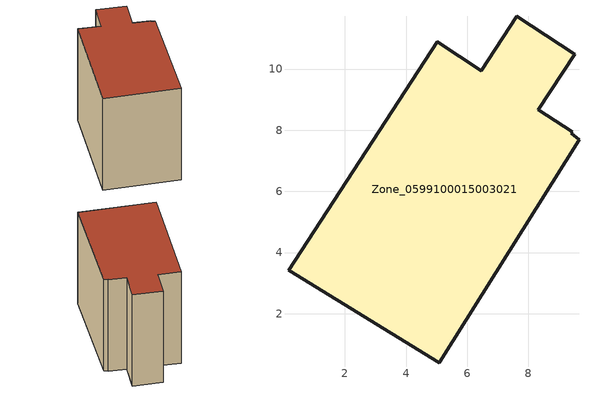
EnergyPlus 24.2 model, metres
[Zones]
Zone_0599100015003021
 floor ground (C_G): 9.66,7.7 5.08,0.4 0.16,3.42 5.02,10.9 6.47,9.95 7.63,11.72 9.52,10.48 8.32,8.67 9.43,7.94 9.4,7.89 z0.85
 wall outside (C_F): 9.52,10.48 7.63,11.72 6.47,9.95 5.02,10.9 0.16,3.42 5.08,0.4 9.66,7.7 9.4,7.89 9.43,7.94 8.32,8.67 9.52,10.48 z0.85:8.81
 roof outside (C_R): 5.08,0.4 9.66,7.7 9.4,7.89 9.43,7.94 8.32,8.67 9.52,10.48 7.63,11.72 6.47,9.95 5.02,10.9 0.16,3.42 z8.81
[BUILDING]
Pand.0599100015003021: North Axis=0; Terrain=City; Loads Convergence Tolerance Value=0.04; Temperature Convergence Tolerance Value=0.4; Solar Distribution=FullExterior; Maximum Number of Warmup Days=25; Minimum Number of Warmup Days=1
[Site:Location]
Rotterdam.The.Hague.AP_ZH_NLD Design_Conditions: Latitude=51.96; Longitude=4.45; Time Zone=1; Elevation=-4.5
[SITE:GROUNDTEMPERATURE:BUILDINGSURFACE]
18, 18, 18, 18, 18, 18, 18, 18, 18, 18, 18, 18
[MATERIAL] Thermal Absorptance=0.9; Solar Absorptance=0.7; Visible Absorptance=0.7
Name | Roughness | Thickness | Conductivity | Density | Specific Heat
G.TI.1965-1974 | MediumSmooth | 0.15 | 0.882353 | 540 | 1210
F.TI.1965-1974 | Rough | 0.3 | 0.697674 | 1920 | 840
R.TI.1965-1974 | MediumRough | 0.2 | 0.232558 | 1500 | 1000
[CONSTRUCTION]
C_G: G.TI.1965-1974
C_F: F.TI.1965-1974
C_R: R.TI.1965-1974
[ZONE]
Zone_0599100015003021: Type=1; Multiplier=1; Ceiling Height=Autocalculate; Volume=Autocalculate; Floor Area=autocalculate; Part of Total Floor Area=Yes
[ZONEINFILTRATION:DESIGNFLOWRATE]
Infil_Zone_0599100015003021: Zone or ZoneList or Space or SpaceList=Zone_0599100015003021; Schedule=AlwaysOn; Design Flow Rate Calculation Method=Flow/Area; Flow Rate per Floor Area=0.003; Constant Term Coefficient=1; Temperature Term Coefficient=0; Velocity Term Coefficient=0; Velocity Squared Term Coefficient=0
[HVACTEMPLATE:ZONE:IDEALLOADSAIRSYSTEM]
Zone_0599100015003021: Maximum Heating Supply Air Temperature=50; Minimum Cooling Supply Air Temperature=13; Maximum Heating Supply Air Humidity Ratio=0.0156; Minimum Cooling Supply Air Humidity Ratio=0.0077; Heating Limit=NoLimit; Cooling Limit=NoLimit; Dehumidification Control Type=ConstantSensibleHeatRatio; Cooling Sensible Heat Ratio=0.7; Dehumidification Setpoint=60; Humidification Control Type=None; Humidification Setpoint=30; Outdoor Air Method=None; Outdoor Air Flow Rate per Person=0.00944; Outdoor Air Flow Rate per Zone Floor Area=0; Outdoor Air Flow Rate per Zone=0; Demand Controlled Ventilation Type=None; Outdoor Air Economizer Type=NoEconomizer; Heat Recovery Type=None; Sensible Heat Recovery Effectiveness=0.7; Latent Heat Recovery Effectiveness=0.65
[ZONECONTROL:THERMOSTAT]
ThermostatControl_Zone_0599100015003021: Zone or ZoneList=Zone_0599100015003021; Control Type Schedule=DualSetpointControlType; Control 1=Thermostat_Zone_0599100015003021; Temperature Difference Between Cutout And Setpoint=0
[THERMOSTATSETPOINT:DUALSETPOINT]
Thermostat_Zone_0599100015003021: Heating Setpoint Temperature Schedule=HeatingSetpoint_Zone_0599100015003021; Cooling Setpoint Temperature Schedule=CoolingSetpoint_Zone_0599100015003021
[SCHEDULE:COMPACT]
HeatingSetpoint_Zone_0599100015003021: Through: 12/31, For: AllDays, Until: 24:00, 21
CoolingSetpoint_Zone_0599100015003021: Through: 12/31, For: AllDays, Until: 24:00, 24
DualSetpointControlType: Through: 12/31, For: AllDays, Until: 24:00, 4
AlwaysOn: Through: 12/31, For: AllDays, Until: 24:00, 1
